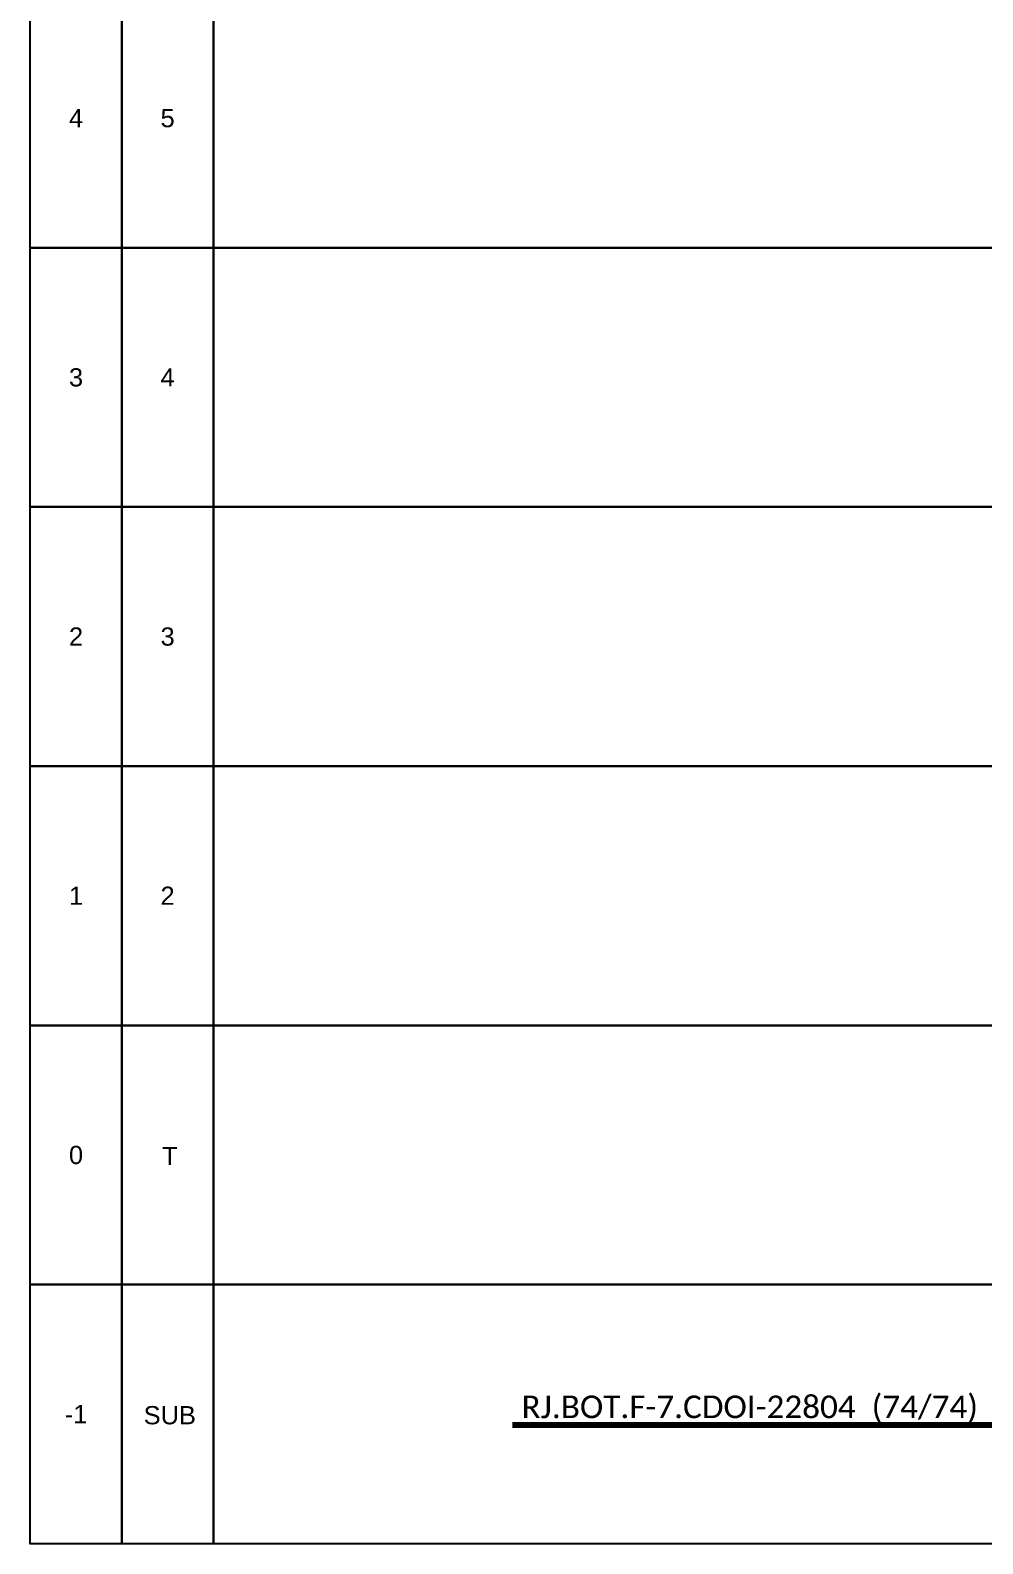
# Model space of a CAD drawing. Header units: metres. Extents: x 8.2 to 67.7, y 13.1 to 54.8.
# Drawn here: x 51.67 to 56.43, y 36.67 to 44.23 of the extents above; entities that cross this region are included whole.
import ezdxf
from ezdxf.enums import TextEntityAlignment as Align

# ---------------------------------------------------------------- set-up
doc = ezdxf.new("R2010")
doc.units = ezdxf.units.M
doc.styles.add('ARIAL', font='arial.ttf')
doc.styles.add('WMF-Calibri0', font='calibri.ttf')

msp = doc.modelspace()

# ---------------------------------------------------------------- linework, layer by layer
for points in [[(51.6696, 44.4425), (52.1272, 44.4425), (52.1272, 43.1476), (51.6696, 43.1476)], [(52.1272, 44.4425), (52.5849, 44.4425), (52.5849, 43.1476), (52.1272, 43.1476)], [(52.5849, 44.4425), (59.082, 44.4425), (59.082, 43.1476), (52.5849, 43.1476)], [(51.6696, 43.1476), (52.1272, 43.1476), (52.1272, 41.8527), (51.6696, 41.8527)], [(52.1272, 43.1476), (52.5849, 43.1476), (52.5849, 41.8527), (52.1272, 41.8527)], [(52.5849, 43.1476), (59.082, 43.1476), (59.082, 41.8527), (52.5849, 41.8527)], [(51.6696, 41.8527), (52.1272, 41.8527), (52.1272, 40.5578), (51.6696, 40.5578)], [(52.1272, 41.8527), (52.5849, 41.8527), (52.5849, 40.5578), (52.1272, 40.5578)], [(52.5849, 41.8527), (59.082, 41.8527), (59.082, 40.5578), (52.5849, 40.5578)], [(51.6696, 40.5578), (52.1272, 40.5578), (52.1272, 39.2629), (51.6696, 39.2629)], [(52.1272, 40.5578), (52.5849, 40.5578), (52.5849, 39.2629), (52.1272, 39.2629)], [(52.5849, 40.5578), (59.082, 40.5578), (59.082, 39.2629), (52.5849, 39.2629)], [(51.6696, 39.2629), (52.1272, 39.2629), (52.1272, 37.968), (51.6696, 37.968)], [(52.1272, 39.2629), (52.5849, 39.2629), (52.5849, 37.968), (52.1272, 37.968)], [(52.5849, 39.2629), (59.082, 39.2629), (59.082, 37.968), (52.5849, 37.968)], [(51.6696, 37.968), (52.1272, 37.968), (52.1272, 36.6732), (51.6696, 36.6732)], [(52.1272, 37.968), (52.5849, 37.968), (52.5849, 36.6732), (52.1272, 36.6732)], [(52.5849, 37.968), (59.082, 37.968), (59.082, 36.6732), (52.5849, 36.6732)]]:
    msp.add_lwpolyline(points, close=True)
at = {"color": 1, "const_width": 0.0288}
msp.add_lwpolyline([(56.6327, 37.2665), (54.0796, 37.2665)], dxfattribs=at)

# ---------------------------------------------------------------- texts
at = {"color": 1, "style": 'WMF-Calibri0'}
msp.add_text('RJ.BOT.F-7.CDOI-22804  (74/74)', height=0.112954, dxfattribs=at).set_placement((55.266, 37.357, 0.2353), align=Align.MIDDLE_CENTER)
at = {"style": 'ARIAL', "flags": 12}
for tag, p in [('4', (51.8984, 43.795)), ('5', (52.3561, 43.795)), ('3', (51.8984, 42.5001)), ('4', (52.3561, 42.5001)), ('2', (51.8984, 41.2053)), ('3', (52.3561, 41.2053)), ('1', (51.8984, 39.9104)), ('2', (52.3561, 39.9104)), ('0', (51.8984, 38.6155)), ('T', (52.3671, 38.6101)), ('-1', (51.8984, 37.3206)), ('SUB', (52.3671, 37.3153))]:
    msp.add_attdef(tag, text='XX', height=0.09096, dxfattribs=at).set_placement(p, align=Align.MIDDLE_CENTER)

doc.saveas('drawing.dxf')
